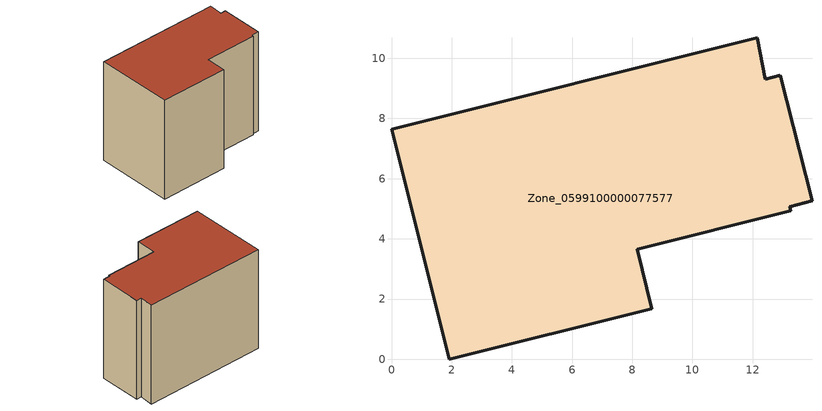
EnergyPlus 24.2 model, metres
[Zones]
Zone_0599100000077577
 floor ground (C_G): 12.93,9.44 13.97,5.27 13.24,5.06 13.27,4.93 8.16,3.65 8.65,1.68 1.92,0 0,7.64 12.15,10.68 12.42,9.3 z0
 wall outside (C_F): 1.92,0 8.65,1.68 8.16,3.65 13.27,4.93 13.24,5.06 13.97,5.27 12.93,9.44 12.42,9.3 12.15,10.68 0,7.64 1.92,0 z0:10.46
 roof outside (C_R): 13.97,5.27 12.93,9.44 12.42,9.3 12.15,10.68 0,7.64 1.92,0 8.65,1.68 8.16,3.65 13.27,4.93 13.24,5.06 z10.46
[BUILDING]
Pand.0599100000077577: North Axis=0; Terrain=City; Loads Convergence Tolerance Value=0.04; Temperature Convergence Tolerance Value=0.4; Solar Distribution=FullExterior; Maximum Number of Warmup Days=25; Minimum Number of Warmup Days=1
[Site:Location]
Rotterdam.The.Hague.AP_ZH_NLD Design_Conditions: Latitude=51.96; Longitude=4.45; Time Zone=1; Elevation=-4.5
[SITE:GROUNDTEMPERATURE:BUILDINGSURFACE]
18, 18, 18, 18, 18, 18, 18, 18, 18, 18, 18, 18
[MATERIAL] Thermal Absorptance=0.9; Solar Absorptance=0.7; Visible Absorptance=0.7
Name | Roughness | Thickness | Conductivity | Density | Specific Heat
G.TC.1992-2005 | MediumSmooth | 0.15 | 0.06 | 540 | 1210
F.TC.1992-2005 | Rough | 0.3 | 0.12 | 1920 | 840
R.TC.1992-2005 | MediumRough | 0.2 | 0.08 | 1500 | 1000
[CONSTRUCTION]
C_G: G.TC.1992-2005
C_F: F.TC.1992-2005
C_R: R.TC.1992-2005
[ZONE]
Zone_0599100000077577: Type=1; Multiplier=1; Ceiling Height=Autocalculate; Volume=Autocalculate; Floor Area=autocalculate; Part of Total Floor Area=Yes
[ZONEINFILTRATION:DESIGNFLOWRATE]
Infil_Zone_0599100000077577: Zone or ZoneList or Space or SpaceList=Zone_0599100000077577; Schedule=AlwaysOn; Design Flow Rate Calculation Method=Flow/Area; Flow Rate per Floor Area=0.0015; Constant Term Coefficient=1; Temperature Term Coefficient=0; Velocity Term Coefficient=0; Velocity Squared Term Coefficient=0
[HVACTEMPLATE:ZONE:IDEALLOADSAIRSYSTEM]
Zone_0599100000077577: Maximum Heating Supply Air Temperature=50; Minimum Cooling Supply Air Temperature=13; Maximum Heating Supply Air Humidity Ratio=0.0156; Minimum Cooling Supply Air Humidity Ratio=0.0077; Heating Limit=NoLimit; Cooling Limit=NoLimit; Dehumidification Control Type=ConstantSensibleHeatRatio; Cooling Sensible Heat Ratio=0.7; Dehumidification Setpoint=60; Humidification Control Type=None; Humidification Setpoint=30; Outdoor Air Method=None; Outdoor Air Flow Rate per Person=0.00944; Outdoor Air Flow Rate per Zone Floor Area=0; Outdoor Air Flow Rate per Zone=0; Demand Controlled Ventilation Type=None; Outdoor Air Economizer Type=NoEconomizer; Heat Recovery Type=None; Sensible Heat Recovery Effectiveness=0.7; Latent Heat Recovery Effectiveness=0.65
[ZONECONTROL:THERMOSTAT]
ThermostatControl_Zone_0599100000077577: Zone or ZoneList=Zone_0599100000077577; Control Type Schedule=DualSetpointControlType; Control 1=Thermostat_Zone_0599100000077577; Temperature Difference Between Cutout And Setpoint=0
[THERMOSTATSETPOINT:DUALSETPOINT]
Thermostat_Zone_0599100000077577: Heating Setpoint Temperature Schedule=HeatingSetpoint_Zone_0599100000077577; Cooling Setpoint Temperature Schedule=CoolingSetpoint_Zone_0599100000077577
[SCHEDULE:COMPACT]
HeatingSetpoint_Zone_0599100000077577: Through: 12/31, For: AllDays, Until: 24:00, 21
CoolingSetpoint_Zone_0599100000077577: Through: 12/31, For: AllDays, Until: 24:00, 24
DualSetpointControlType: Through: 12/31, For: AllDays, Until: 24:00, 4
AlwaysOn: Through: 12/31, For: AllDays, Until: 24:00, 1
